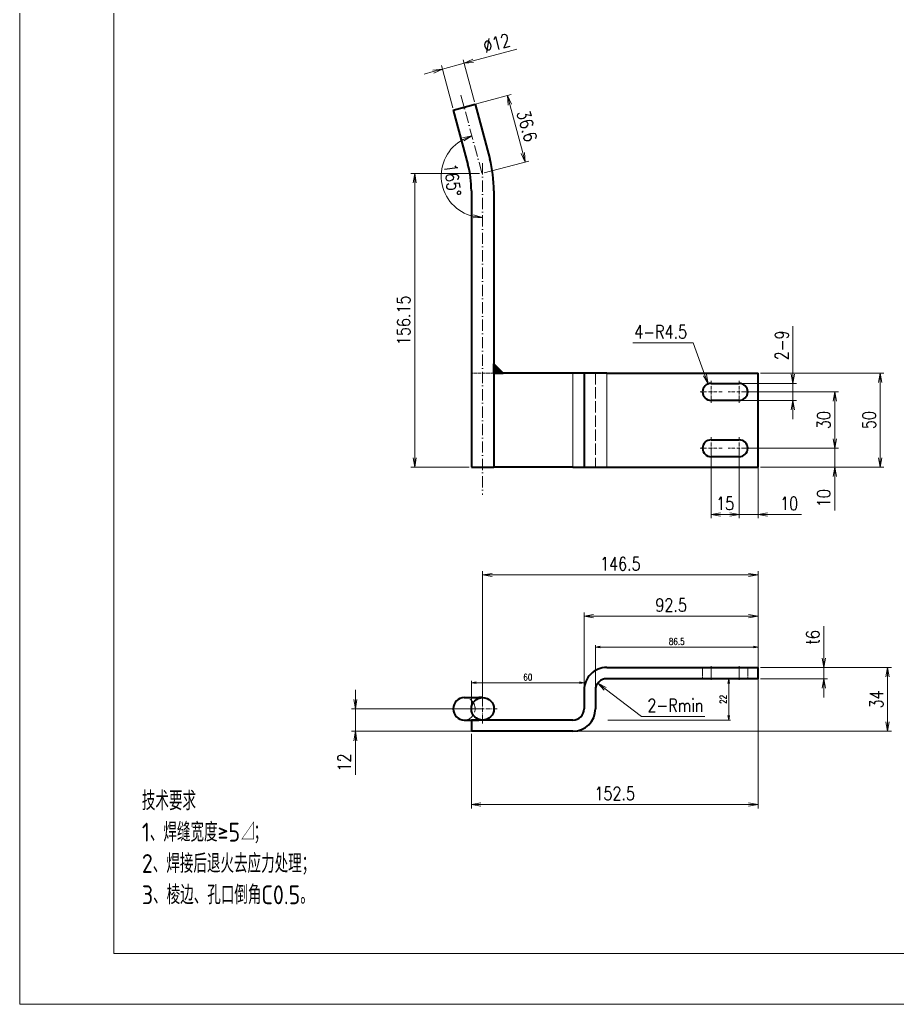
# Model space of a CAD drawing. Header units: millimetres. Extents: x -50043 to 104182, y -50696 to 36662.
# Drawn here: x -49578 to -49112, y 35772 to 36296 of the extents above; entities that cross this region are included whole.
import ezdxf

# ---------------------------------------------------------------- set-up
doc = ezdxf.new("R2010")
doc.units = ezdxf.units.MM
doc.header["$LTSCALE"] = 0.5
doc.linetypes.add('DASHDOT', pattern=[18.5, 12, -3, 0.5, -3])
doc.linetypes.add('DASHED', pattern=[15, 12, -3])
for name, color, linetype, lineweight in [('DRAWING', 7, 'Continuous', 35), ('图框', 7, 'Continuous', 18), ('标注线', 3, 'Continuous', 18), ('粗实线', 7, 'Continuous', 35)]:
    doc.layers.add(name, color=color, linetype=linetype, lineweight=lineweight)
doc.layers.add('打印', color=7, linetype='Continuous', lineweight=15, plot=False)
doc.layers.add('打印-禁用', color=7, linetype='Continuous', lineweight=15, plot=False)
doc.styles.add('DIM', font='romans.shx', dxfattribs={"width": 0.8, "bigfont": 'bigfont.shx'})
doc.styles.add('机械长仿宋', font='gbenor.shx', dxfattribs={"height": 1, "bigfont": 'gbcbig.shx'})
doc.dimstyles.new('DEH 1-1$0', dxfattribs={"dimtxt": 3.5, "dimasz": 2.5, "dimexe": 1, "dimexo": 0.625, "dimgap": 1.2, "dimtad": 1, "dimzin": 9, "dimdsep": 46, "dimtxsty": 'DIM', "dimblk": 'OPEN', "dimcen": 0, "dimclrd": 8, "dimclre": 8, "dimclrt": 2, "dimazin": 2, "dimtfac": 0.5, "dimtmove": 0, "dimatfit": 3, "dimldrblk": 'OPEN', "dimfxl": 0, "dimtolj": 2, "dimlwd": 18, "dimlwe": 18, "dimarcsym": 0})
doc.dimstyles.new('DEH 1-2', dxfattribs={"dimscale": 2, "dimtxt": 3.5, "dimasz": 2.5, "dimexe": 1, "dimexo": 0.625, "dimgap": 1.2, "dimtad": 1, "dimtoh": 1, "dimdsep": 46, "dimtxsty": 'DIM', "dimblk": 'OPEN', "dimcen": 0, "dimclrd": 8, "dimclre": 8, "dimclrt": 2, "dimazin": 2, "dimtfac": 0.5, "dimtmove": 0, "dimatfit": 3, "dimldrblk": 'OPEN', "dimfxl": 0, "dimtolj": 2, "dimlwd": 18, "dimlwe": 18, "dimarcsym": 0})
doc.dimstyles.new('DEH 1-2$0', dxfattribs={"dimscale": 2, "dimtxt": 3.5, "dimasz": 2.5, "dimexe": 1, "dimexo": 0.625, "dimgap": 1.2, "dimtad": 1, "dimdsep": 46, "dimtxsty": 'DIM', "dimblk": 'OPEN', "dimcen": 0, "dimclrd": 8, "dimclre": 8, "dimclrt": 2, "dimazin": 2, "dimtfac": 0.5, "dimtmove": 0, "dimatfit": 3, "dimldrblk": 'OPEN', "dimfxl": 0, "dimtolj": 2, "dimlwd": 13, "dimlwe": 13, "dimarcsym": 0})
doc.dimstyles.new('DEH 1-2$4', dxfattribs={"dimscale": 2, "dimtxt": 3.5, "dimasz": 2.5, "dimexe": 1, "dimexo": 0.625, "dimgap": 1.2, "dimtad": 1, "dimtoh": 1, "dimdsep": 46, "dimtxsty": 'DIM', "dimblk": 'OPEN', "dimcen": 0, "dimclrd": 8, "dimclre": 8, "dimclrt": 2, "dimazin": 2, "dimtfac": 0.5, "dimtofl": 0, "dimtmove": 0, "dimatfit": 3, "dimldrblk": 'OPEN', "dimfxl": 0, "dimtolj": 2, "dimlwd": 18, "dimlwe": 18, "dimarcsym": 0})

# ---------------------------------------------------------------- blocks, each defined once
blk = doc.blocks.new('GZDEH零件A3图框V01版')
at = {"layer": '图框', "linetype": 'Continuous'}
for p, q in [((2882.49, -1554.46), (2882.49, -1832.96)), ((2882.49, -1832.96), (3272.49, -1832.96))]:
    blk.add_line(p, q, dxfattribs=at)
at = {"layer": '打印-禁用', "linetype": 'Continuous'}
for p, q in [((2857.49, -1549.46), (2857.49, -1846.46)), ((2857.49, -1846.46), (3277.49, -1846.46))]:
    blk.add_line(p, q, dxfattribs=at)
blk = doc.blocks.new('DEH A3')
at = {"layer": '图框'}
blk.add_blockref('GZDEH零件A3图框V01版', (-2857.49, 1846.46), dxfattribs=at)
blk = doc.blocks.new('_Open')
at = {"color": 0, "linetype": 'ByBlock', "lineweight": -2}
for p, q in [((-1, 0.17), (0, 0)), ((-1, -0.17), (0, 0)), ((0, 0), (-1, 0))]:
    blk.add_line(p, q, dxfattribs=at)
blk = doc.blocks.new('*D35')
at = {"layer": 'Defpoints', "color": 0, "transparency": 16777216}
for p in [(-49185.73, 35945.65), (-49338.23, 35917.65), (-49185.73, 35878.68)]:
    blk.add_point(p, dxfattribs=at)
at = {"layer": '标注线', "color": 8, "lineweight": 13, "transparency": 16777216}
for p, q in [((-49185.73, 35944.4), (-49185.73, 35876.68)), ((-49338.23, 35916.4), (-49338.23, 35876.68)), ((-49333.23, 35878.68), (-49190.73, 35878.68))]:
    blk.add_line(p, q, dxfattribs=at)
at = {"layer": '标注线', "color": 8, "lineweight": 13, "transparency": 16777216, "xscale": 5, "yscale": 5, "zscale": 5, "rotation": 180}
blk.add_blockref('_Open', (-49338.23, 35878.68), dxfattribs=at)
at = {"layer": '标注线', "color": 8, "lineweight": 13, "transparency": 16777216, "xscale": 5, "yscale": 5, "zscale": 5}
blk.add_blockref('_Open', (-49185.73, 35878.68), dxfattribs=at)
at = {"layer": '标注线', "color": 2, "transparency": 16777216, "insert": (-49261.98, 35884.58), "char_height": 7, "attachment_point": 5, "style": 'DIM'}
blk.add_mtext('\\A2;152.5', dxfattribs=at)
blk = doc.blocks.new('*D36')
at = {"layer": 'Defpoints', "color": 0, "transparency": 16777216}
for p in [(-49185.73, 35951.65), (-49150.73, 35951.65), (-49185.73, 35945.65)]:
    blk.add_point(p, dxfattribs=at)
at = {"layer": '标注线', "color": 8, "lineweight": 13, "transparency": 16777216}
for p, q in [((-49150.73, 35956.65), (-49150.73, 35973.65)), ((-49184.48, 35951.65), (-49148.73, 35951.65)), ((-49150.73, 35945.65), (-49150.73, 35951.65)), ((-49184.48, 35945.65), (-49148.73, 35945.65)), ((-49150.73, 35940.65), (-49150.73, 35935.65))]:
    blk.add_line(p, q, dxfattribs=at)
at = {"layer": '标注线', "color": 8, "lineweight": 13, "transparency": 16777216, "xscale": 5, "yscale": 5, "zscale": 5}
for p, rotation in [((-49150.73, 35951.65), 270), ((-49150.73, 35945.65), 90)]:
    blk.add_blockref('_Open', p, dxfattribs=dict(at, rotation=rotation))
at = {"layer": '标注线', "color": 2, "transparency": 16777216, "insert": (-49156.63, 35967.65), "char_height": 7, "attachment_point": 5, "rotation": 90, "style": 'DIM'}
blk.add_mtext('\\A2;{\\Fromans,bigfont|c134;t6}', dxfattribs=at)
blk = doc.blocks.new('*D37')
at = {"layer": 'Defpoints', "color": 0, "transparency": 16777216}
for p in [(-49185.73, 35951.65), (-49116.83, 35951.65), (-49338.23, 35917.65)]:
    blk.add_point(p, dxfattribs=at)
at = {"layer": '标注线', "color": 8, "lineweight": 13, "transparency": 16777216}
for p, q in [((-49184.48, 35951.65), (-49114.83, 35951.65)), ((-49116.83, 35922.65), (-49116.83, 35946.65)), ((-49336.98, 35917.65), (-49114.83, 35917.65))]:
    blk.add_line(p, q, dxfattribs=at)
at = {"layer": '标注线', "color": 8, "lineweight": 13, "transparency": 16777216, "xscale": 5, "yscale": 5, "zscale": 5}
for p, rotation in [((-49116.83, 35951.65), 90), ((-49116.83, 35917.65), 270)]:
    blk.add_blockref('_Open', p, dxfattribs=dict(at, rotation=rotation))
at = {"layer": '标注线', "color": 2, "transparency": 16777216, "insert": (-49122.73, 35934.65), "char_height": 7, "attachment_point": 5, "rotation": 90, "style": 'DIM'}
blk.add_mtext('\\A2;34', dxfattribs=at)
blk = doc.blocks.new('*D38')
at = {"layer": 'Defpoints', "color": 0, "transparency": 16777216}
for p in [(-49185.73, 35978.92), (-49185.73, 35951.65), (-49278.23, 35939.65)]:
    blk.add_point(p, dxfattribs=at)
at = {"layer": '标注线', "color": 8, "lineweight": 13, "transparency": 16777216}
for p, q in [((-49278.23, 35940.9), (-49278.23, 35980.92)), ((-49273.23, 35978.92), (-49190.73, 35978.92)), ((-49185.73, 35952.9), (-49185.73, 35980.92))]:
    blk.add_line(p, q, dxfattribs=at)
at = {"layer": '标注线', "color": 8, "lineweight": 13, "transparency": 16777216, "xscale": 5, "yscale": 5, "zscale": 5, "rotation": 180}
blk.add_blockref('_Open', (-49278.23, 35978.92), dxfattribs=at)
at = {"layer": '标注线', "color": 8, "lineweight": 13, "transparency": 16777216, "xscale": 5, "yscale": 5, "zscale": 5}
blk.add_blockref('_Open', (-49185.73, 35978.92), dxfattribs=at)
at = {"layer": '标注线', "color": 2, "transparency": 16777216, "insert": (-49231.98, 35984.82), "char_height": 7, "attachment_point": 5, "style": 'DIM'}
blk.add_mtext('\\A2;92.5', dxfattribs=at)
blk = doc.blocks.new('*D39')
at = {"layer": 'Defpoints', "color": 0, "transparency": 16777216}
for p in [(-49332.23, 35929.65), (-49399.92, 35917.65), (-49322.96, 35917.65)]:
    blk.add_point(p, dxfattribs=at)
at = {"layer": '标注线', "color": 8, "lineweight": 13, "transparency": 16777216}
for p, q in [((-49399.92, 35934.65), (-49399.92, 35939.65)), ((-49333.48, 35929.65), (-49401.92, 35929.65)), ((-49399.92, 35929.65), (-49399.92, 35917.65)), ((-49324.21, 35917.65), (-49401.92, 35917.65)), ((-49399.92, 35912.65), (-49399.92, 35894.58))]:
    blk.add_line(p, q, dxfattribs=at)
at = {"layer": '标注线', "color": 8, "lineweight": 13, "transparency": 16777216, "xscale": 5, "yscale": 5, "zscale": 5}
for p, rotation in [((-49399.92, 35929.65), 270), ((-49399.92, 35917.65), 90)]:
    blk.add_blockref('_Open', p, dxfattribs=dict(at, rotation=rotation))
at = {"layer": '标注线', "color": 2, "transparency": 16777216, "insert": (-49405.82, 35901.11), "char_height": 7, "attachment_point": 5, "rotation": 90, "style": 'DIM'}
blk.add_mtext('\\A2;12', dxfattribs=at)
blk = doc.blocks.new('*D40')
at = {"layer": 'Defpoints', "color": 0, "transparency": 16777216}
for p in [(-49185.73, 36000.82), (-49185.73, 35951.65), (-49332.23, 35929.65)]:
    blk.add_point(p, dxfattribs=at)
at = {"layer": '标注线', "color": 8, "lineweight": 13, "transparency": 16777216}
for p, q in [((-49332.23, 35930.9), (-49332.23, 36002.82)), ((-49327.23, 36000.82), (-49190.73, 36000.82)), ((-49185.73, 35952.9), (-49185.73, 36002.82))]:
    blk.add_line(p, q, dxfattribs=at)
at = {"layer": '标注线', "color": 8, "lineweight": 13, "transparency": 16777216, "xscale": 5, "yscale": 5, "zscale": 5, "rotation": 180}
blk.add_blockref('_Open', (-49332.23, 36000.82), dxfattribs=at)
at = {"layer": '标注线', "color": 8, "lineweight": 13, "transparency": 16777216, "xscale": 5, "yscale": 5, "zscale": 5}
blk.add_blockref('_Open', (-49185.73, 36000.82), dxfattribs=at)
at = {"layer": '标注线', "color": 2, "transparency": 16777216, "insert": (-49258.98, 36006.72), "char_height": 7, "attachment_point": 5, "style": 'DIM'}
blk.add_mtext('\\A2;146.5', dxfattribs=at)
blk = doc.blocks.new('*D41')
at = {"layer": 'Defpoints', "color": 0, "transparency": 16777216}
for p in [(-49271.01, 35943.27), (-49266.23, 35939.65)]:
    blk.add_point(p, dxfattribs=at)
at = {"layer": '标注线', "color": 8, "lineweight": 18, "transparency": 16777216}
for p, q in [((-49247.69, 35925.58), (-49267.03, 35940.25)), ((-49214.09, 35925.58), (-49247.69, 35925.58))]:
    blk.add_line(p, q, dxfattribs=at)
at = {"layer": '标注线', "color": 8, "lineweight": 18, "transparency": 16777216, "xscale": 5, "yscale": 5, "zscale": 5, "rotation": 142.8173071617423}
blk.add_blockref('_Open', (-49271.01, 35943.27), dxfattribs=at)
at = {"layer": '标注线', "color": 2, "transparency": 16777216, "insert": (-49229.69, 35931.48), "char_height": 7, "attachment_point": 5, "style": 'DIM'}
blk.add_mtext('\\A2;{\\Fromans,bigfont|c134;2-Rmin}', dxfattribs=at)
blk = doc.blocks.new('*D42')
at = {"layer": 'Defpoints', "color": 0, "transparency": 16777216}
for p in [(-49195.73, 36068.23), (-49185.73, 36058.23), (-49144.89, 36058.23)]:
    blk.add_point(p, dxfattribs=at)
at = {"layer": '标注线', "color": 8, "lineweight": 13, "transparency": 16777216}
for p, q in [((-49144.89, 36073.23), (-49144.89, 36078.23)), ((-49194.48, 36068.23), (-49142.89, 36068.23)), ((-49144.89, 36068.23), (-49144.89, 36058.23)), ((-49184.48, 36058.23), (-49142.89, 36058.23)), ((-49144.89, 36053.23), (-49144.89, 36035.16))]:
    blk.add_line(p, q, dxfattribs=at)
at = {"layer": '标注线', "color": 8, "lineweight": 13, "transparency": 16777216, "xscale": 5, "yscale": 5, "zscale": 5}
for p, rotation in [((-49144.89, 36068.23), 270), ((-49144.89, 36058.23), 90)]:
    blk.add_blockref('_Open', p, dxfattribs=dict(at, rotation=rotation))
at = {"layer": '标注线', "color": 2, "transparency": 16777216, "insert": (-49150.79, 36041.69), "char_height": 7, "attachment_point": 5, "rotation": 90, "style": 'DIM'}
blk.add_mtext('\\A2;10', dxfattribs=at)
blk = doc.blocks.new('*D43')
at = {"layer": 'Defpoints', "color": 0, "transparency": 16777216}
for p in [(-49195.73, 36098.23), (-49144.89, 36098.23), (-49195.73, 36068.23)]:
    blk.add_point(p, dxfattribs=at)
at = {"layer": '标注线', "color": 8, "lineweight": 13, "transparency": 16777216}
for p, q in [((-49194.48, 36098.23), (-49142.89, 36098.23)), ((-49144.89, 36073.23), (-49144.89, 36093.23)), ((-49194.48, 36068.23), (-49142.89, 36068.23))]:
    blk.add_line(p, q, dxfattribs=at)
at = {"layer": '标注线', "color": 8, "lineweight": 13, "transparency": 16777216, "xscale": 5, "yscale": 5, "zscale": 5}
for p, rotation in [((-49144.89, 36098.23), 90), ((-49144.89, 36068.23), 270)]:
    blk.add_blockref('_Open', p, dxfattribs=dict(at, rotation=rotation))
at = {"layer": '标注线', "color": 2, "transparency": 16777216, "insert": (-49150.79, 36083.23), "char_height": 7, "attachment_point": 5, "rotation": 90, "style": 'DIM'}
blk.add_mtext('\\A2;30', dxfattribs=at)
blk = doc.blocks.new('*D44')
at = {"layer": 'Defpoints', "color": 0, "transparency": 16777216}
for p in [(-49195.73, 36068.23), (-49185.73, 36063.43), (-49185.73, 36033)]:
    blk.add_point(p, dxfattribs=at)
at = {"layer": '标注线', "color": 8, "lineweight": 13, "transparency": 16777216}
for p, q in [((-49195.73, 36066.98), (-49195.73, 36031)), ((-49185.73, 36062.18), (-49185.73, 36031)), ((-49200.73, 36033), (-49205.73, 36033)), ((-49195.73, 36033), (-49185.73, 36033)), ((-49180.73, 36033), (-49162.66, 36033))]:
    blk.add_line(p, q, dxfattribs=at)
at = {"layer": '标注线', "color": 8, "lineweight": 13, "transparency": 16777216, "xscale": 5, "yscale": 5, "zscale": 5}
blk.add_blockref('_Open', (-49195.73, 36033), dxfattribs=at)
at = {"layer": '标注线', "color": 8, "lineweight": 13, "transparency": 16777216, "xscale": 5, "yscale": 5, "zscale": 5, "rotation": 180}
blk.add_blockref('_Open', (-49185.73, 36033), dxfattribs=at)
at = {"layer": '标注线', "color": 2, "transparency": 16777216, "insert": (-49169.2, 36038.9), "char_height": 7, "attachment_point": 5, "style": 'DIM'}
blk.add_mtext('\\A2;10', dxfattribs=at)
blk = doc.blocks.new('*D45')
at = {"layer": 'Defpoints', "color": 0, "transparency": 16777216}
for p in [(-49210.73, 36068.23), (-49195.73, 36068.23), (-49210.73, 36033)]:
    blk.add_point(p, dxfattribs=at)
at = {"layer": '标注线', "color": 8, "lineweight": 13, "transparency": 16777216}
for p, q in [((-49210.73, 36066.98), (-49210.73, 36031)), ((-49195.73, 36066.98), (-49195.73, 36031)), ((-49200.73, 36033), (-49205.73, 36033))]:
    blk.add_line(p, q, dxfattribs=at)
at = {"layer": '标注线', "color": 8, "lineweight": 13, "transparency": 16777216, "xscale": 5, "yscale": 5, "zscale": 5, "rotation": 180}
blk.add_blockref('_Open', (-49210.73, 36033), dxfattribs=at)
at = {"layer": '标注线', "color": 8, "lineweight": 13, "transparency": 16777216, "xscale": 5, "yscale": 5, "zscale": 5}
blk.add_blockref('_Open', (-49195.73, 36033), dxfattribs=at)
at = {"layer": '标注线', "color": 2, "transparency": 16777216, "insert": (-49203.23, 36038.9), "char_height": 7, "attachment_point": 5, "style": 'DIM'}
blk.add_mtext('\\A2;15', dxfattribs=at)
blk = doc.blocks.new('*D46')
at = {"layer": 'Defpoints', "color": 0, "transparency": 16777216}
for p in [(-49199.9, 36102.73), (-49167.22, 36102.73), (-49199.9, 36093.73)]:
    blk.add_point(p, dxfattribs=at)
at = {"layer": '标注线', "color": 8, "lineweight": 13, "transparency": 16777216}
for p, q in [((-49167.22, 36107.73), (-49167.22, 36133.26)), ((-49198.65, 36102.73), (-49165.22, 36102.73)), ((-49167.22, 36093.73), (-49167.22, 36102.73)), ((-49198.65, 36093.73), (-49165.22, 36093.73)), ((-49167.22, 36088.73), (-49167.22, 36083.73))]:
    blk.add_line(p, q, dxfattribs=at)
at = {"layer": '标注线', "color": 8, "lineweight": 13, "transparency": 16777216, "xscale": 5, "yscale": 5, "zscale": 5}
for p, rotation in [((-49167.22, 36102.73), 270), ((-49167.22, 36093.73), 90)]:
    blk.add_blockref('_Open', p, dxfattribs=dict(at, rotation=rotation))
at = {"layer": '标注线', "color": 2, "transparency": 16777216, "insert": (-49173.12, 36122.99), "char_height": 7, "attachment_point": 5, "rotation": 90, "style": 'DIM'}
blk.add_mtext('\\A2;{\\Fromans,bigfont|c134;2-}9', dxfattribs=at)
blk = doc.blocks.new('*D47')
at = {"layer": 'Defpoints', "color": 0, "transparency": 16777216}
for p in [(-49212.28, 36102.45), (-49210.73, 36098.23)]:
    blk.add_point(p, dxfattribs=at)
at = {"layer": '标注线', "color": 8, "lineweight": 18, "transparency": 16777216}
for p, q in [((-49252.32, 36124.31), (-49220.32, 36124.31)), ((-49220.32, 36124.31), (-49214.01, 36107.14))]:
    blk.add_line(p, q, dxfattribs=at)
at = {"layer": '标注线', "color": 8, "lineweight": 18, "transparency": 16777216, "xscale": 5, "yscale": 5, "zscale": 5, "rotation": 290.1868851700991}
blk.add_blockref('_Open', (-49212.28, 36102.45), dxfattribs=at)
at = {"layer": '标注线', "color": 2, "transparency": 16777216, "insert": (-49237.52, 36130.21), "char_height": 7, "attachment_point": 5, "style": 'DIM'}
blk.add_mtext('\\A2;{\\Fromans,bigfont|c134;4-}R4.5', dxfattribs=at)
blk = doc.blocks.new('*D48')
at = {"layer": 'Defpoints', "color": 0, "transparency": 16777216}
for p in [(-49185.73, 36108.23), (-49120.76, 36108.23), (-49185.73, 36058.23)]:
    blk.add_point(p, dxfattribs=at)
at = {"layer": '标注线', "color": 8, "lineweight": 13, "transparency": 16777216}
for p, q in [((-49184.48, 36108.23), (-49118.76, 36108.23)), ((-49120.76, 36063.23), (-49120.76, 36103.23)), ((-49184.48, 36058.23), (-49118.76, 36058.23))]:
    blk.add_line(p, q, dxfattribs=at)
at = {"layer": '标注线', "color": 8, "lineweight": 13, "transparency": 16777216, "xscale": 5, "yscale": 5, "zscale": 5}
for p, rotation in [((-49120.76, 36108.23), 90), ((-49120.76, 36058.23), 270)]:
    blk.add_blockref('_Open', p, dxfattribs=dict(at, rotation=rotation))
at = {"layer": '标注线', "color": 2, "transparency": 16777216, "insert": (-49126.66, 36083.23), "char_height": 7, "attachment_point": 5, "rotation": 90, "style": 'DIM'}
blk.add_mtext('\\A2;50', dxfattribs=at)
blk = doc.blocks.new('*D49')
at = {"layer": 'Defpoints', "color": 0, "transparency": 16777216}
for p in [(-49332.57, 36214.38), (-49368.36, 36058.23), (-49338.23, 36058.23)]:
    blk.add_point(p, dxfattribs=at)
at = {"layer": '标注线', "color": 8, "lineweight": 13, "transparency": 16777216}
for p, q in [((-49333.82, 36214.38), (-49370.36, 36214.38)), ((-49368.36, 36209.38), (-49368.36, 36063.23)), ((-49339.48, 36058.23), (-49370.36, 36058.23))]:
    blk.add_line(p, q, dxfattribs=at)
at = {"layer": '标注线', "color": 8, "lineweight": 13, "transparency": 16777216, "xscale": 5, "yscale": 5, "zscale": 5}
for p, rotation in [((-49368.36, 36214.38), 90), ((-49368.36, 36058.23), 270)]:
    blk.add_blockref('_Open', p, dxfattribs=dict(at, rotation=rotation))
at = {"layer": '标注线', "color": 2, "transparency": 16777216, "insert": (-49374.26, 36136.3), "char_height": 7, "attachment_point": 5, "rotation": 90, "style": 'DIM'}
blk.add_mtext('\\A2;156.15', dxfattribs=at)
blk = doc.blocks.new('*D50')
at = {"layer": 'Defpoints', "color": 0, "transparency": 16777216}
for p in [(-49319.05, 36255.89), (-49342.04, 36249.73), (-49332.57, 36214.38)]:
    blk.add_point(p, dxfattribs=at)
at = {"layer": '标注线', "color": 8, "lineweight": 13, "transparency": 16777216}
for p, q in [((-49340.83, 36250.06), (-49317.12, 36256.41)), ((-49310.87, 36225.37), (-49317.75, 36251.06)), ((-49331.36, 36214.7), (-49307.64, 36221.06))]:
    blk.add_line(p, q, dxfattribs=at)
at = {"layer": '标注线', "color": 8, "lineweight": 13, "transparency": 16777216, "xscale": 5, "yscale": 5, "zscale": 5}
for p, rotation in [((-49319.05, 36255.89), 104.9996018184817), ((-49309.58, 36220.54), 284.9996018184817)]:
    blk.add_blockref('_Open', p, dxfattribs=dict(at, rotation=rotation))
at = {"layer": '标注线', "color": 2, "transparency": 16777216, "insert": (-49308.61, 36239.74), "char_height": 7, "attachment_point": 5, "rotation": 284.9996, "style": 'DIM'}
blk.add_mtext('\\A2;36.6', dxfattribs=at)
blk = doc.blocks.new('*D51')
at = {"layer": 'Defpoints', "color": 0, "transparency": 16777216}
for p in [(-49343.75, 36256.11), (-49352.93, 36220.66), (-49332.23, 36219.93), (-49332.57, 36214.38), (-49332.23, 36043.53)]:
    blk.add_point(p, dxfattribs=at)
at = {"layer": '标注线', "color": 8, "lineweight": 18, "transparency": 16777216}
blk.add_arc((-49332.23, 36213.12), 22.03, 118.0336, 256.966, dxfattribs=at)
at = {"layer": '标注线', "color": 8, "lineweight": 18, "transparency": 16777216, "xscale": 5, "yscale": 5, "zscale": 5}
for p, rotation in [((-49337.93, 36234.4), 21.51661759181538), ((-49332.23, 36191.1), 353.4829842266579)]:
    blk.add_blockref('_Open', p, dxfattribs=dict(at, rotation=rotation))
at = {"layer": '标注线', "color": 2, "transparency": 16777216, "insert": (-49348.22, 36211.02), "char_height": 7, "attachment_point": 5, "rotation": 277.4998, "style": 'DIM'}
blk.add_mtext('\\A2;165\\M+1818B', dxfattribs=at)
blk = doc.blocks.new('*D52')
at = {"layer": 'Defpoints', "color": 0, "transparency": 16777216}
for p in [(-49342.07, 36273.05), (-49336.24, 36251.29), (-49347.83, 36248.18)]:
    blk.add_point(p, dxfattribs=at)
at = {"layer": '标注线', "color": 8, "lineweight": 13, "transparency": 16777216}
for p, q in [((-49337.24, 36274.34), (-49314.13, 36280.54)), ((-49348.16, 36249.39), (-49354.18, 36271.87)), ((-49353.67, 36269.94), (-49342.07, 36273.05)), ((-49336.57, 36252.49), (-49342.59, 36274.98)), ((-49358.49, 36268.65), (-49363.32, 36267.35))]:
    blk.add_line(p, q, dxfattribs=at)
at = {"layer": '标注线', "color": 8, "lineweight": 13, "transparency": 16777216, "xscale": 5, "yscale": 5, "zscale": 5}
for p, rotation in [((-49353.67, 36269.94), 14.99968765798929), ((-49342.07, 36273.05), 194.9996876579893)]:
    blk.add_blockref('_Open', p, dxfattribs=dict(at, rotation=rotation))
at = {"layer": '标注线', "color": 2, "transparency": 16777216, "insert": (-49324.8, 36283.79), "char_height": 7, "attachment_point": 5, "rotation": 14.9997, "style": 'DIM'}
blk.add_mtext('\\A2;%%c12', dxfattribs=at)
blk = doc.blocks.new('WELDING_5')
at = {"layer": '粗实线'}
blk.add_hatch(color=256, dxfattribs=at).paths.add_polyline_path([(0, 5), (0, 0), (5, 0)])
for q in [(0, 5), (5, 0)]:
    blk.add_line((0, 0), q, dxfattribs=at)
blk.add_lwpolyline([(0, 5), (5, 0)], dxfattribs=at)
blk = doc.blocks.new('*D307')
at = {"layer": 'Defpoints', "color": 0, "transparency": 16777216}
for p in [(-49185.73, 35962.5), (-49272.23, 35939.65), (-49185.73, 35939.65)]:
    blk.add_point(p, dxfattribs=at)
at = {"layer": '标注线', "color": 8, "lineweight": 18, "transparency": 16777216}
for p, q in [((-49272.23, 35940.27), (-49272.23, 35963.5)), ((-49269.73, 35962.5), (-49188.23, 35962.5)), ((-49185.73, 35940.27), (-49185.73, 35963.5))]:
    blk.add_line(p, q, dxfattribs=at)
at = {"layer": '标注线', "color": 8, "lineweight": 18, "transparency": 16777216, "xscale": 2.5, "yscale": 2.5, "zscale": 2.5, "rotation": 180}
blk.add_blockref('_Open', (-49272.23, 35962.5), dxfattribs=at)
at = {"layer": '标注线', "color": 8, "lineweight": 18, "transparency": 16777216, "xscale": 2.5, "yscale": 2.5, "zscale": 2.5}
blk.add_blockref('_Open', (-49185.73, 35962.5), dxfattribs=at)
at = {"layer": '标注线', "color": 2, "transparency": 16777216, "insert": (-49228.98, 35965.45), "char_height": 3.5, "attachment_point": 5, "style": 'DIM'}
blk.add_mtext('\\A2;86.5', dxfattribs=at)
blk = doc.blocks.new('*D308')
at = {"layer": 'Defpoints', "color": 0, "transparency": 16777216}
for p in [(-49266.23, 35945.65), (-49266.23, 35923.65), (-49201.35, 35923.65)]:
    blk.add_point(p, dxfattribs=at)
at = {"layer": '标注线', "color": 8, "lineweight": 18, "transparency": 16777216}
for p, q in [((-49265.6, 35945.65), (-49200.35, 35945.65)), ((-49201.35, 35943.15), (-49201.35, 35926.15)), ((-49265.6, 35923.65), (-49200.35, 35923.65))]:
    blk.add_line(p, q, dxfattribs=at)
at = {"layer": '标注线', "color": 8, "lineweight": 18, "transparency": 16777216, "xscale": 2.5, "yscale": 2.5, "zscale": 2.5}
for p, rotation in [((-49201.35, 35945.65), 90), ((-49201.35, 35923.65), 270)]:
    blk.add_blockref('_Open', p, dxfattribs=dict(at, rotation=rotation))
at = {"layer": '标注线', "color": 2, "transparency": 16777216, "insert": (-49204.3, 35934.65), "char_height": 3.5, "attachment_point": 5, "rotation": 90, "style": 'DIM'}
blk.add_mtext('\\A2;22', dxfattribs=at)
blk = doc.blocks.new('*D309')
at = {"layer": 'Defpoints', "color": 0, "transparency": 16777216}
for p in [(-49338.23, 35943.5), (-49338.23, 35929.65), (-49278.23, 35929.65)]:
    blk.add_point(p, dxfattribs=at)
at = {"layer": '标注线', "color": 8, "lineweight": 18, "transparency": 16777216}
for p, q in [((-49338.23, 35930.27), (-49338.23, 35944.5)), ((-49280.73, 35943.5), (-49335.73, 35943.5)), ((-49278.23, 35930.27), (-49278.23, 35944.5))]:
    blk.add_line(p, q, dxfattribs=at)
at = {"layer": '标注线', "color": 8, "lineweight": 18, "transparency": 16777216, "xscale": 2.5, "yscale": 2.5, "zscale": 2.5, "rotation": 180}
blk.add_blockref('_Open', (-49338.23, 35943.5), dxfattribs=at)
at = {"layer": '标注线', "color": 8, "lineweight": 18, "transparency": 16777216, "xscale": 2.5, "yscale": 2.5, "zscale": 2.5}
blk.add_blockref('_Open', (-49278.23, 35943.5), dxfattribs=at)
at = {"layer": '标注线', "color": 2, "transparency": 16777216, "insert": (-49308.23, 35946.45), "char_height": 3.5, "attachment_point": 5, "style": 'DIM'}
blk.add_mtext('\\A2;60', dxfattribs=at)

msp = doc.modelspace()

# ---------------------------------------------------------------- linework, layer by layer
at = {"color": 2, "linetype": 'DASHDOT', "lineweight": 13}
for p, q in [((-49343.747, 36256.109), (-49332.566, 36214.381)), ((-49332.23, 36219.927), (-49332.23, 36043.526))]:
    msp.add_line(p, q, dxfattribs=at)
at = {"color": 7, "lineweight": 35, "ltscale": 0.299999}
msp.add_line((-49347.834, 36248.181), (-49336.243, 36251.286), dxfattribs=at)
at = {"color": 7, "lineweight": 35}
for p, q in [((-49336.243, 36251.286), (-49328.479, 36222.309)), ((-49347.834, 36248.181), (-49340.07, 36219.203)), ((-49338.23, 36205.227), (-49338.23, 36058.227)), ((-49326.23, 36205.227), (-49326.23, 36058.227)), ((-49284.23, 36108.227), (-49326.23, 36108.227)), ((-49278.23, 36108.227), (-49278.23, 36058.227)), ((-49266.23, 36108.227), (-49185.73, 36108.227)), ((-49185.73, 36058.227), (-49185.73, 36108.227)), ((-49284.23, 36058.227), (-49326.23, 36058.227)), ((-49266.23, 36058.227), (-49185.73, 36058.227)), ((-49266.23, 35951.647), (-49185.73, 35951.647)), ((-49185.73, 35945.647), (-49266.23, 35945.647)), ((-49284.23, 35923.647), (-49338.23, 35923.647)), ((-49284.23, 35917.647), (-49338.23, 35917.647))]:
    msp.add_line(p, q, dxfattribs=at)
at = {"color": 1, "linetype": 'DASHED', "lineweight": 13}
for p, q in [((-49338.23, 36108.227), (-49338.23, 36058.227)), ((-49284.23, 36058.227), (-49284.23, 36108.227)), ((-49272.23, 36108.227), (-49272.23, 36058.227)), ((-49266.23, 36108.227), (-49266.23, 36058.227))]:
    msp.add_line(p, q, dxfattribs=at)
at = {"color": 1, "linetype": 'DASHED', "lineweight": 13, "ltscale": 0.3}
for p, q in [((-49326.23, 36108.227), (-49338.23, 36108.227)), ((-49326.23, 36058.227), (-49338.23, 36058.227))]:
    msp.add_line(p, q, dxfattribs=at)
at = {"color": 7, "lineweight": 13}
for p, q in [((-49284.23, 36108.227), (-49284.23, 36058.227)), ((-49266.23, 36108.227), (-49266.23, 36058.227))]:
    msp.add_line(p, q, dxfattribs=at)
at = {"color": 7, "lineweight": 35, "ltscale": 0.15}
for p, q in [((-49278.23, 36108.227), (-49284.23, 36108.227)), ((-49284.23, 36058.227), (-49278.23, 36058.227)), ((-49185.73, 35945.647), (-49185.73, 35951.647)), ((-49338.23, 35923.647), (-49338.23, 35917.647))]:
    msp.add_line(p, q, dxfattribs=at)
at = {"color": 7, "lineweight": 35, "ltscale": 0.3}
for p, q in [((-49266.23, 36108.227), (-49278.23, 36108.227)), ((-49338.23, 36058.227), (-49326.23, 36058.227)), ((-49278.23, 36058.227), (-49266.23, 36058.227))]:
    msp.add_line(p, q, dxfattribs=at)
at = {"color": 2, "linetype": 'DASHDOT', "lineweight": 13, "ltscale": 0.2925}
for p, q in [((-49210.73, 36104.077), (-49210.73, 36092.377)), ((-49195.73, 36104.077), (-49195.73, 36092.377)), ((-49210.73, 36074.077), (-49210.73, 36062.377)), ((-49195.73, 36074.077), (-49195.73, 36062.377))]:
    msp.add_line(p, q, dxfattribs=at)
at = {"color": 2, "linetype": 'DASHDOT', "lineweight": 13, "ltscale": 0.292505}
for p, q in [((-49204.88, 36098.227), (-49216.58, 36098.227)), ((-49189.88, 36098.227), (-49201.58, 36098.227)), ((-49204.88, 36068.227), (-49216.58, 36068.227)), ((-49189.88, 36068.227), (-49201.58, 36068.227))]:
    msp.add_line(p, q, dxfattribs=at)
at = {"color": 7, "lineweight": 35, "ltscale": 0.375}
for p, q in [((-49210.73, 36102.727), (-49195.73, 36102.727)), ((-49195.73, 36093.727), (-49210.73, 36093.727)), ((-49210.73, 36072.727), (-49195.73, 36072.727)), ((-49195.73, 36063.727), (-49210.73, 36063.727))]:
    msp.add_line(p, q, dxfattribs=at)
at = {"color": 1, "linetype": 'DASHED', "lineweight": 13, "ltscale": 0.15}
for p, q in [((-49215.23, 35945.647), (-49215.23, 35951.647)), ((-49215.23, 35945.647), (-49215.23, 35951.647)), ((-49210.73, 35945.647), (-49210.73, 35951.647)), ((-49210.73, 35945.647), (-49210.73, 35951.647)), ((-49210.73, 35945.647), (-49210.73, 35951.647)), ((-49210.73, 35951.647), (-49210.73, 35945.647)), ((-49195.73, 35951.647), (-49195.73, 35945.647)), ((-49195.73, 35951.647), (-49195.73, 35945.647)), ((-49195.73, 35945.647), (-49195.73, 35951.647)), ((-49195.73, 35951.647), (-49195.73, 35945.647)), ((-49191.23, 35945.647), (-49191.23, 35951.647)), ((-49191.23, 35945.647), (-49191.23, 35951.647))]:
    msp.add_line(p, q, dxfattribs=at)
at = {"color": 2, "linetype": 'DASHDOT', "lineweight": 13, "ltscale": 0.18}
for p, q in [((-49210.73, 35945.047), (-49210.73, 35952.247)), ((-49195.73, 35945.047), (-49195.73, 35952.247))]:
    msp.add_line(p, q, dxfattribs=at)
at = {"color": 7, "lineweight": 35, "ltscale": 0.194116}
for p, q in [((-49342.039, 35935.647), (-49334.274, 35935.647)), ((-49342.039, 35923.647), (-49334.274, 35923.647))]:
    msp.add_line(p, q, dxfattribs=at)
at = {"color": 7, "lineweight": 35, "ltscale": 0.051111}
msp.add_line((-49332.23, 35935.647), (-49334.274, 35935.647), dxfattribs=at)
at = {"color": 2, "linetype": 'DASHDOT', "lineweight": 13, "ltscale": 0.389999}
msp.add_line((-49332.23, 35937.447), (-49332.23, 35921.847), dxfattribs=at)
at = {"color": 7, "lineweight": 35, "ltscale": 0.25}
for p, q in [((-49278.23, 35939.647), (-49278.23, 35929.647)), ((-49272.23, 35939.647), (-49272.23, 35929.647))]:
    msp.add_line(p, q, dxfattribs=at)
at = {"color": 2, "linetype": 'DASHDOT', "lineweight": 13, "ltscale": 0.390002}
msp.add_line((-49324.43, 35929.647), (-49340.03, 35929.647), dxfattribs=at)
at = {"color": 7, "lineweight": 35, "ltscale": 0.051025}
msp.add_line((-49332.233, 35923.647), (-49334.274, 35923.647), dxfattribs=at)
at = {"color": 1, "linetype": 'DASHED', "lineweight": 13, "ltscale": 8.54492e-05}
msp.add_line((-49332.23, 35923.647), (-49332.233, 35923.647), dxfattribs=at)
at = {"color": 7, "lineweight": 35}
msp.add_circle((-49332.23, 35929.647), 6, dxfattribs=at)
for centre, radius, start, end in [((-49392.23, 36205.227), 54, 0, 15), ((-49392.23, 36205.227), 66, 0, 15), ((-49210.73, 36098.227), 4.5, 90, 270), ((-49195.73, 36098.227), 4.5, 270, 90), ((-49210.73, 36068.227), 4.5, 90, 270), ((-49195.73, 36068.227), 4.5, 270, 90), ((-49266.23, 35939.647), 12, 90, 180.00001), ((-49266.23, 35939.647), 6, 90, 180.00001), ((-49284.23, 35929.647), 6, 270, 0), ((-49284.23, 35929.647), 12, 270, 0)]:
    msp.add_arc(centre, radius, start, end, dxfattribs=at)
msp.add_ellipse((-49342.039, 35929.647), major_axis=(0, -6), ratio=0.9659258, start_param=3.1415927, end_param=6.2831853, dxfattribs=at)
at = {"color": 1, "linetype": 'DASHED', "lineweight": 13}
for start_param, end_param in [(1.5707963, 3.1415927), (6.2831853, 7.8539816)]:
    msp.add_ellipse((-49342.039, 35929.647), major_axis=(0, -6), ratio=0.9659258, start_param=start_param, end_param=end_param, dxfattribs=at)
at = {"layer": '打印'}
msp.add_lwpolyline([(-49578.492, 36366.417), (-48738.492, 36366.417), (-48738.492, 35772.417), (-49578.492, 35772.417)], close=True, dxfattribs=at)

# ---------------------------------------------------------------- block references
at = {"layer": 'DRAWING'}
msp.add_blockref('WELDING_5', (-49326.23, 36108.227), dxfattribs=at)
at = {"layer": '图框', "xscale": 2, "yscale": 2, "zscale": 2}
msp.add_blockref('DEH A3', (-49578.492, 35772.417), dxfattribs=at)

# ---------------------------------------------------------------- texts
at = {"layer": '标注线', "color": 2, "insert": (-49513.512, 35885.673), "char_height": 20, "width": 412.08189, "attachment_point": 1, "style": '机械长仿宋'}
msp.add_mtext('{\\H0.5x;技术要求\\H1.4x;\\P\\H0.7143x;1、\\A2;焊缝宽度≥5\\Q19.2;△\\Q0;；\\P\\A0;2、焊接后退火去应力处理；\\P3、\\A2;棱边、\\A0;孔口倒角C0.5。}', dxfattribs=at)

# ---------------------------------------------------------------- dimensions: what is measured, and where the dimension line sits
at = {"layer": '标注线'}
dim = msp.add_aligned_dim(p1=(-49347.834, 36248.181), p2=(-49336.243, 36251.286), distance=22.53, dimstyle='DEH 1-2$0', override={"dimpost": '%%c<>'}, dxfattribs=at)
dim.commit()
dim.dimension.update_dxf_attribs({"geometry": '*D52', "text_midpoint": (-49324.798, 36283.786)})
dim = msp.add_angular_dim_2l(base=(-49352.928, 36220.659), line1=((-49332.23, 36219.927), (-49332.23, 36043.526)), line2=((-49343.747, 36256.109), (-49332.566, 36214.381)), dimstyle='DEH 1-2', dxfattribs=at)
dim.commit()
dim.dimension.update_dxf_attribs({"geometry": '*D51', "text_midpoint": (-49348.219, 36211.02)})
dim = msp.add_aligned_dim(p1=(-49332.566, 36214.381), p2=(-49342.039, 36249.733), distance=-23.801, dimstyle='DEH 1-2$0', dxfattribs=at)
dim.commit()
dim.dimension.update_dxf_attribs({"geometry": '*D50', "text_midpoint": (-49308.614, 36239.744)})
for base, p1, p2, dimstyle, picture, middle in [((-49368.356, 36058.227), (-49332.566, 36214.381), (-49338.23, 36058.227), 'DEH 1-2$0', '*D49', (-49374.256, 36136.304)), ((-49120.76, 36108.227), (-49185.73, 36058.227), (-49185.73, 36108.227), 'DEH 1-2$0', '*D48', (-49126.66, 36083.227)), ((-49144.893, 36098.227), (-49195.73, 36068.227), (-49195.73, 36098.227), 'DEH 1-2$0', '*D43', (-49150.793, 36083.227)), ((-49144.893, 36058.227), (-49195.73, 36068.227), (-49185.73, 36058.227), 'DEH 1-2$0', '*D42', (-49150.793, 36041.693)), ((-49116.828, 35951.647), (-49338.23, 35917.647), (-49185.73, 35951.647), 'DEH 1-2$0', '*D37', (-49122.728, 35934.647)), ((-49201.347, 35923.647), (-49266.23, 35945.647), (-49266.23, 35923.647), 'DEH 1-1$0', '*D308', (-49204.297, 35934.647)), ((-49399.918, 35917.647), (-49332.23, 35929.647), (-49322.959, 35917.647), 'DEH 1-2$0', '*D39', (-49405.818, 35901.114))]:
    dim = msp.add_linear_dim(base=base, p1=p1, p2=p2, angle=90, dimstyle=dimstyle, dxfattribs=at)
    dim.commit()
    dim.dimension.update_dxf_attribs({"geometry": picture, "text_midpoint": middle})
dim = msp.add_radius_dim(center=(-49210.73, 36098.227), mpoint=(-49212.283, 36102.45), text='{\\Fromans,bigfont|c134;4-}<>', dimstyle='DEH 1-2$4', dxfattribs=at)
dim.commit()
dim.dimension.update_dxf_attribs({"geometry": '*D47', "text_midpoint": (-49237.519, 36124.306), "dimtype": 164})
for base, p1, p2, text, picture, middle in [((-49167.217, 36102.727), (-49199.895, 36093.727), (-49199.895, 36102.727), '{\\Fromans,bigfont|c134;2-}<>', '*D46', (-49173.117, 36122.993)), ((-49150.726, 35951.647), (-49185.73, 35945.647), (-49185.73, 35951.647), '{\\Fromans,bigfont|c134;t6}', '*D36', (-49156.626, 35967.647))]:
    dim = msp.add_linear_dim(base=base, p1=p1, p2=p2, angle=90, text=text, dimstyle='DEH 1-2$0', dxfattribs=at)
    dim.commit()
    dim.dimension.update_dxf_attribs({"geometry": picture, "text_midpoint": middle})
for base, p1, p2, dimstyle, picture, middle in [((-49210.73, 36032.998), (-49195.73, 36068.227), (-49210.73, 36068.227), 'DEH 1-2$0', '*D45', (-49203.23, 36038.898)), ((-49185.73, 36032.998), (-49195.73, 36068.227), (-49185.73, 36063.425), 'DEH 1-2$0', '*D44', (-49169.197, 36038.898)), ((-49185.73, 36000.819), (-49332.23, 35929.647), (-49185.73, 35951.647), 'DEH 1-2$0', '*D40', (-49258.98, 36006.719)), ((-49185.73, 35978.921), (-49278.23, 35939.647), (-49185.73, 35951.647), 'DEH 1-2$0', '*D38', (-49231.98, 35984.821)), ((-49185.73, 35962.503), (-49272.23, 35939.647), (-49185.73, 35939.647), 'DEH 1-1$0', '*D307', (-49228.98, 35965.453)), ((-49338.23, 35943.501), (-49278.23, 35929.647), (-49338.23, 35929.647), 'DEH 1-1$0', '*D309', (-49308.23, 35946.451)), ((-49185.73, 35878.685), (-49338.23, 35917.647), (-49185.73, 35945.647), 'DEH 1-2$0', '*D35', (-49261.98, 35884.585))]:
    dim = msp.add_linear_dim(base=base, p1=p1, p2=p2, dimstyle=dimstyle, dxfattribs=at)
    dim.commit()
    dim.dimension.update_dxf_attribs({"geometry": picture, "text_midpoint": middle})
dim = msp.add_radius_dim(center=(-49266.23, 35939.647), mpoint=(-49271.01, 35943.274), text='{\\Fromans,bigfont|c134;2-Rmin}', dimstyle='DEH 1-2$4', override={"dimtmove": 1}, dxfattribs=at)
dim.commit()
dim.dimension.update_dxf_attribs({"geometry": '*D41', "text_midpoint": (-49247.685, 35925.58), "dimtype": 164})

doc.saveas('drawing.dxf')
